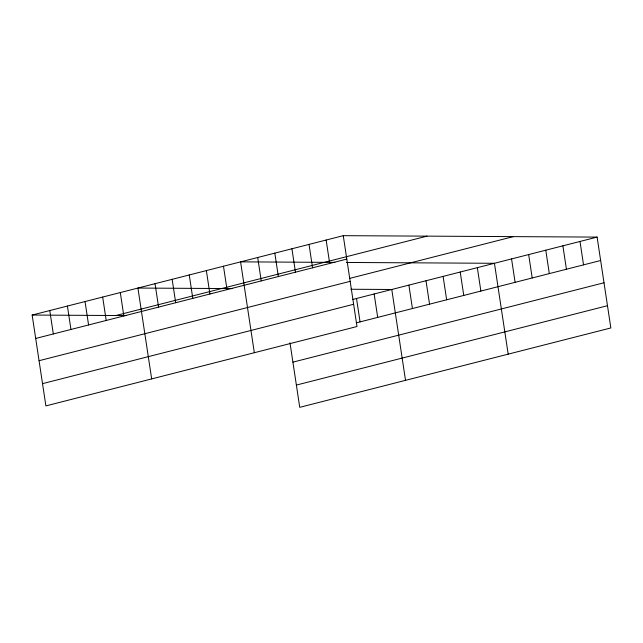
<?xml version="1.0" encoding="UTF-8"?>
<svg xmlns="http://www.w3.org/2000/svg" width="643" height="643" viewBox="0 0 643 643"><rect width="100%" height="100%" fill="white"/><g stroke="black" fill="none" stroke-linecap="round" stroke-linejoin="round"><path stroke-width="0.96" d="M343.258 235.668L356.994 326.523L45.894 405.902L32.15 315.046L343.258 235.668L597.106 237.098L610.85 327.954L299.742 407.332L289.985 342.791M115.925 315.52L427.024 236.142M35.686 338.459L346.794 259.081M349.832 278.347L513.339 236.624M39.054 360.715L350.162 281.337M352.814 299.429L597.106 237.098M42.526 383.646L353.626 304.268M356.351 322.842L600.65 260.503M292.911 362.146L604.018 282.767M296.383 385.077L607.482 305.698M334.915 262.392L240.586 261.862L254.331 352.718M346.416 262.457L494.443 263.292L508.187 354.148M232.244 288.586L137.923 288.056L151.668 378.912M350.893 289.254L391.78 289.487L405.524 380.343M32.15 315.046L126.47 315.576M580.002 241.463L583.539 264.876M562.89 245.827L566.427 269.24M545.778 250.199L549.315 273.605M528.667 254.564L532.203 277.969M511.555 258.928L515.099 282.333M477.331 267.657L480.876 291.07M460.219 272.021L463.764 295.434M443.115 276.394L446.652 299.799M426.004 280.758L429.54 304.163M408.892 285.122L412.428 308.527M374.154 293.988L377.69 317.393M356.519 298.481L360.064 321.894M326.146 240.032L329.682 263.445M309.034 244.396L312.57 267.809M291.922 248.769L295.467 272.174M274.81 253.133L278.355 276.538M257.698 257.497L261.243 280.903M223.483 266.226L227.019 289.639M206.371 270.599L209.907 294.004M189.259 274.963L192.796 298.368M172.147 279.327L175.684 302.732M155.035 283.692L158.58 307.105M120.297 292.557L123.834 315.962M102.671 297.058L106.208 320.463M85.037 301.551L88.581 324.964M67.411 306.052L70.947 329.457M49.776 310.545L53.321 333.958"/></g></svg>
